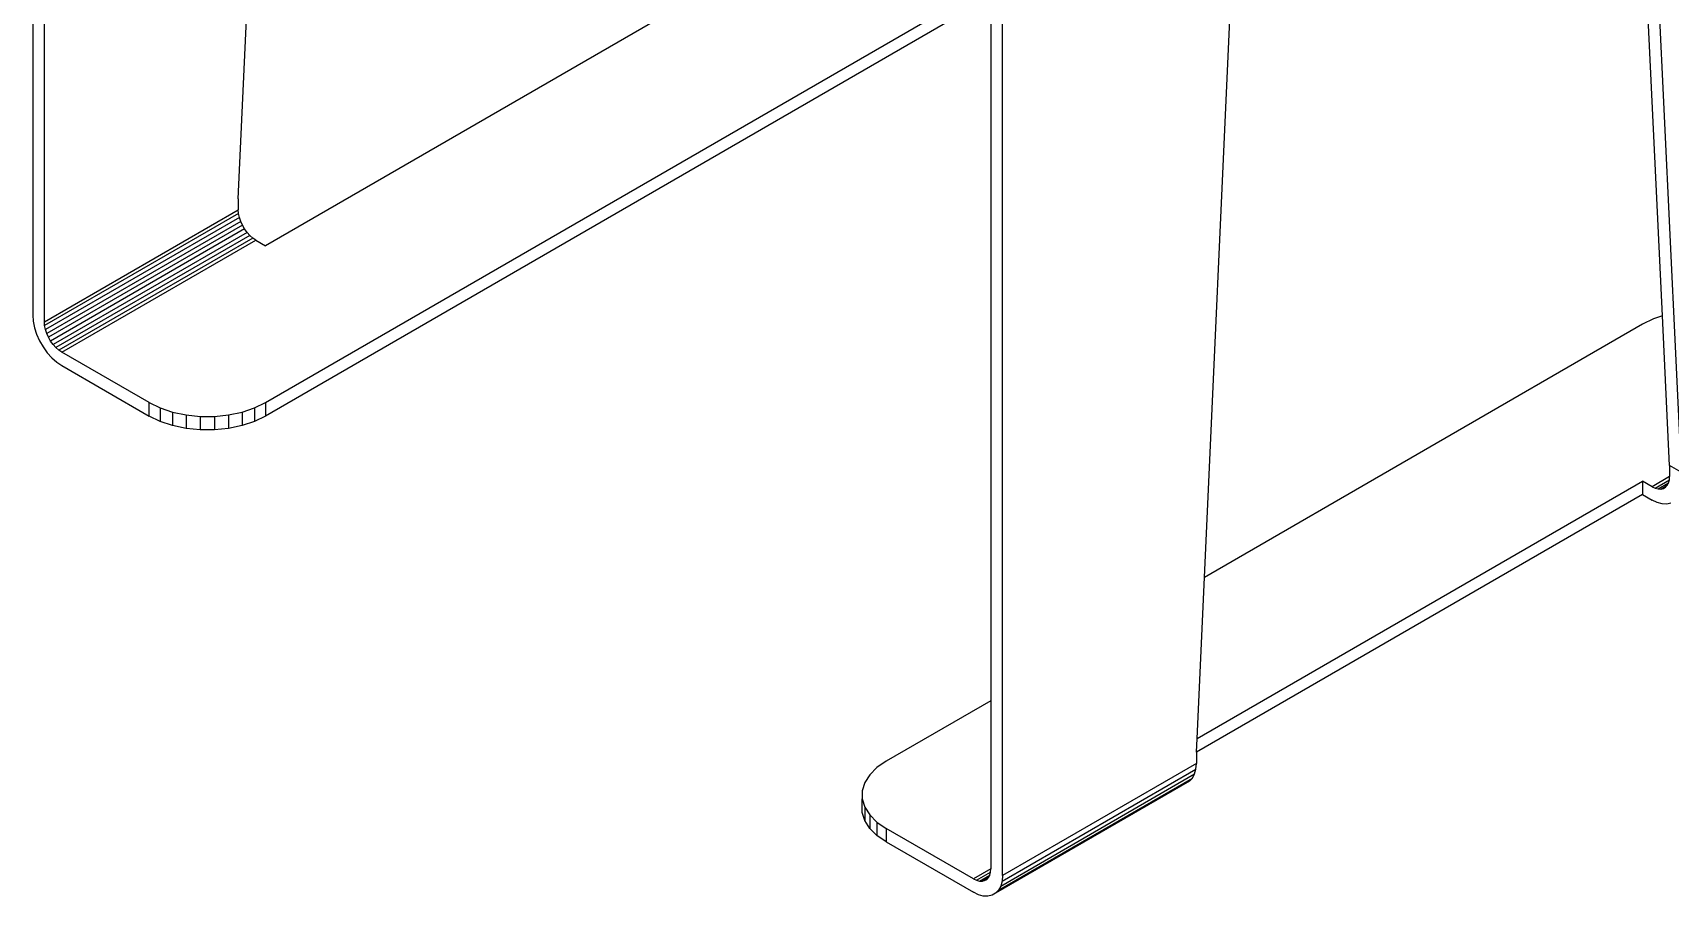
# Model space of a CAD drawing. Header units: millimetres. Extents: x 2144 to 4750, y 92 to 3343.
# Drawn here: x 3702 to 4300, y 2136 to 2451 of the extents above; entities that cross this region are included whole.
import ezdxf

# ---------------------------------------------------------------- set-up
doc = ezdxf.new("R2010")
doc.units = ezdxf.units.MM

msp = doc.modelspace()

# ---------------------------------------------------------------- linework, layer by layer
for p, q in [((3702.49, 2686.95), (3702.49, 2348.11)), ((3706.73, 2345.66), (3706.73, 2684.51)), ((3777.44, 2390.57), (3787.41, 2609.31)), ((4296.67, 2347.87), (4285.38, 2582.58)), ((4289.39, 2584.89), (4303.53, 2290.95)), ((4129.66, 2252.62), (4140.9, 2499.16)), ((4056.04, 2145.88), (4056.04, 2482.83)), ((3959.93, 2473.07), (3787.34, 2373.42)), ((3787.34, 2316.27), (4041.16, 2462.81)), ((4045.41, 2460.36), (3787.34, 2311.37)), ((4051.8, 2458.77), (4051.8, 2207.67)), ((3777.44, 2390.57), (3777.44, 2386.48)), ((3706.73, 2345.66), (3777.44, 2386.48)), ((3777.54, 2385.15), (3706.83, 2344.33)), ((3777.83, 2383.75), (3707.12, 2342.92)), ((3778.3, 2382.32), (3707.59, 2341.49)), ((3777.54, 2385.15), (3777.44, 2386.48)), ((3777.83, 2383.75), (3777.54, 2385.15)), ((3778.3, 2382.32), (3777.83, 2383.75)), ((3778.93, 2380.9), (3778.3, 2382.32)), ((3778.93, 2380.9), (3708.22, 2340.08)), ((3779.72, 2379.54), (3709.01, 2338.72)), ((3780.63, 2378.28), (3709.91, 2337.46)), ((3781.63, 2377.16), (3710.92, 2336.34)), ((3782.7, 2376.21), (3711.99, 2335.39)), ((3779.72, 2379.54), (3778.93, 2380.9)), ((3780.63, 2378.28), (3779.72, 2379.54)), ((3781.63, 2377.16), (3780.63, 2378.28)), ((3782.7, 2376.21), (3781.63, 2377.16)), ((3783.81, 2375.46), (3782.7, 2376.21)), ((3713.1, 2334.64), (3783.81, 2375.46)), ((3783.81, 2375.46), (3787.34, 2373.42)), ((3702.49, 2348.11), (3702.65, 2345.89)), ((4293.39, 2346.78), (4289.39, 2344.84)), ((4296.67, 2347.87), (4293.39, 2346.78)), ((4299.29, 2293.4), (4296.67, 2347.87)), ((3702.65, 2345.89), (3703.13, 2343.55)), ((3703.13, 2343.55), (3703.91, 2341.16)), ((3703.91, 2341.16), (3704.97, 2338.8)), ((3706.83, 2344.33), (3706.73, 2345.66)), ((3707.12, 2342.92), (3706.83, 2344.33)), ((3707.59, 2341.49), (3707.12, 2342.92)), ((3708.22, 2340.08), (3707.59, 2341.49)), ((4289.39, 2344.84), (4129.66, 2252.62)), ((3704.97, 2338.8), (3706.28, 2336.54)), ((3706.28, 2336.54), (3707.79, 2334.44)), ((3707.79, 2334.44), (3709.47, 2332.57)), ((3709.01, 2338.72), (3708.22, 2340.08)), ((3709.91, 2337.46), (3709.01, 2338.72)), ((3710.92, 2336.34), (3709.91, 2337.46)), ((3711.99, 2335.39), (3710.92, 2336.34)), ((3713.1, 2334.64), (3711.99, 2335.39)), ((3744.92, 2316.27), (3713.1, 2334.64)), ((3709.47, 2332.57), (3711.25, 2330.99)), ((3711.25, 2330.99), (3713.1, 2329.74)), ((3713.1, 2329.74), (3744.92, 2311.37)), ((3744.92, 2311.37), (3744.92, 2316.27)), ((3744.92, 2316.27), (3748.92, 2314.32)), ((3748.92, 2309.43), (3744.92, 2311.37)), ((3748.92, 2314.32), (3753.45, 2312.81)), ((3748.92, 2314.32), (3748.92, 2309.43)), ((3753.45, 2312.81), (3758.37, 2311.78)), ((3753.45, 2312.81), (3753.45, 2307.92)), ((3758.37, 2311.78), (3763.51, 2311.26)), ((3758.37, 2311.78), (3758.37, 2306.88)), ((3763.51, 2311.26), (3768.74, 2311.26)), ((3763.51, 2311.26), (3763.51, 2306.36)), ((3768.74, 2311.26), (3773.89, 2311.78)), ((3768.74, 2311.26), (3768.74, 2306.36)), ((3773.89, 2311.78), (3778.81, 2312.81)), ((3773.89, 2311.78), (3773.89, 2306.88)), ((3778.81, 2312.81), (3783.34, 2314.32)), ((3778.81, 2312.81), (3778.81, 2307.92)), ((3783.34, 2314.32), (3787.34, 2316.27)), ((3783.34, 2314.32), (3783.34, 2309.43)), ((3787.34, 2311.37), (3783.34, 2309.43)), ((3787.34, 2316.27), (3787.34, 2311.37)), ((3753.45, 2307.92), (3748.92, 2309.43)), ((3758.37, 2306.88), (3753.45, 2307.92)), ((3763.51, 2306.36), (3758.37, 2306.88)), ((3768.74, 2306.36), (3763.51, 2306.36)), ((3773.89, 2306.88), (3768.74, 2306.36)), ((3778.81, 2307.92), (3773.89, 2306.88)), ((3783.34, 2309.43), (3778.81, 2307.92)), ((4303.53, 2290.95), (4299.29, 2293.4)), ((4299.29, 2293.4), (4299.29, 2289.32)), ((4126.98, 2193.92), (4289.39, 2287.69)), ((4292.92, 2285.65), (4289.39, 2287.69)), ((4289.39, 2287.69), (4289.39, 2282.79)), ((4299.29, 2289.32), (4292.92, 2285.65)), ((4294.03, 2285.12), (4299.19, 2288.1)), ((4295.1, 2284.83), (4298.9, 2287.03)), ((4298.44, 2286.14), (4298.9, 2287.03)), ((4298.9, 2287.03), (4299.19, 2288.1)), ((4299.19, 2288.1), (4299.29, 2289.32)), ((4289.39, 2282.79), (4126.75, 2188.89)), ((4289.39, 2282.79), (4292.92, 2280.75)), ((4292.92, 2285.65), (4294.03, 2285.12)), ((4294.77, 2279.87), (4292.92, 2280.75)), ((4294.03, 2285.12), (4295.1, 2284.83)), ((4295.1, 2284.83), (4296.11, 2284.79)), ((4296.11, 2284.79), (4298.44, 2286.14)), ((4296.11, 2284.79), (4297.01, 2285)), ((4297.01, 2285), (4297.8, 2285.46)), ((4297.8, 2285.46), (4298.44, 2286.14)), ((4296.55, 2279.39), (4294.77, 2279.87)), ((4298.23, 2279.33), (4296.55, 2279.39)), ((4299.74, 2279.68), (4298.23, 2279.33)), ((4126.98, 2193.92), (4129.66, 2252.62)), ((4051.8, 2207.67), (4013.62, 2185.63)), ((4051.8, 2207.67), (4051.8, 2146.43)), ((4126.75, 2188.89), (4126.98, 2193.92)), ((4013.62, 2185.63), (4010.26, 2183.31)), ((4126.75, 2188.89), (4126.75, 2184.81)), ((4007.64, 2180.7), (4005.85, 2177.86)), ((4010.26, 2183.31), (4007.64, 2180.7)), ((4054.62, 2138.68), (4125.33, 2179.51)), ((4055.4, 2140.16), (4126.11, 2180.99)), ((4055.88, 2141.95), (4126.59, 2182.78)), ((4126.75, 2184.81), (4056.04, 2143.98)), ((4124.27, 2178.37), (4125.33, 2179.51)), ((4125.33, 2179.51), (4126.11, 2180.99)), ((4126.11, 2180.99), (4126.59, 2182.78)), ((4126.59, 2182.78), (4126.75, 2184.81)), ((4005.85, 2177.86), (4004.94, 2174.89)), ((4004.94, 2174.89), (4004.94, 2171.87)), ((4124.27, 2178.37), (4053.56, 2137.54)), ((4004.94, 2171.87), (4005.85, 2168.9)), ((4004.94, 2166.97), (4004.94, 2171.87)), ((4005.85, 2168.9), (4007.64, 2166.06)), ((4005.85, 2168.9), (4005.85, 2164)), ((4005.85, 2164), (4004.94, 2166.97)), ((4007.64, 2161.16), (4005.85, 2164)), ((4007.64, 2166.06), (4010.26, 2163.44)), ((4007.64, 2166.06), (4007.64, 2161.16)), ((4010.26, 2163.44), (4013.62, 2161.13)), ((4010.26, 2163.44), (4010.26, 2158.54)), ((4010.26, 2158.54), (4007.64, 2161.16)), ((4013.62, 2156.23), (4010.26, 2158.54)), ((4013.62, 2161.13), (4013.62, 2156.23)), ((4045.44, 2142.76), (4013.62, 2161.13)), ((4013.62, 2156.23), (4045.44, 2137.86)), ((4051.8, 2146.43), (4045.44, 2142.76)), ((4046.54, 2142.23), (4051.7, 2145.21)), ((4047.61, 2141.95), (4051.42, 2144.14)), ((4050.95, 2143.25), (4051.42, 2144.14)), ((4051.42, 2144.14), (4051.7, 2145.21)), ((4051.7, 2145.21), (4051.8, 2146.43)), ((4056.04, 2143.98), (4055.88, 2141.95)), ((4056.04, 2143.98), (4056.04, 2145.88)), ((4045.44, 2142.76), (4046.54, 2142.23)), ((4047.28, 2136.98), (4045.44, 2137.86)), ((4046.54, 2142.23), (4047.61, 2141.95)), ((4047.61, 2141.95), (4048.62, 2141.91)), ((4048.62, 2141.91), (4050.95, 2143.25)), ((4048.62, 2141.91), (4049.53, 2142.12)), ((4049.53, 2142.12), (4050.31, 2142.57)), ((4050.31, 2142.57), (4050.95, 2143.25)), ((4053.56, 2137.54), (4052.25, 2136.79)), ((4054.62, 2138.68), (4053.56, 2137.54)), ((4055.4, 2140.16), (4054.62, 2138.68)), ((4055.88, 2141.95), (4055.4, 2140.16)), ((4049.06, 2136.5), (4047.28, 2136.98)), ((4050.74, 2136.44), (4049.06, 2136.5)), ((4052.25, 2136.79), (4050.74, 2136.44))]:
    msp.add_line(p, q)

doc.saveas('drawing.dxf')
